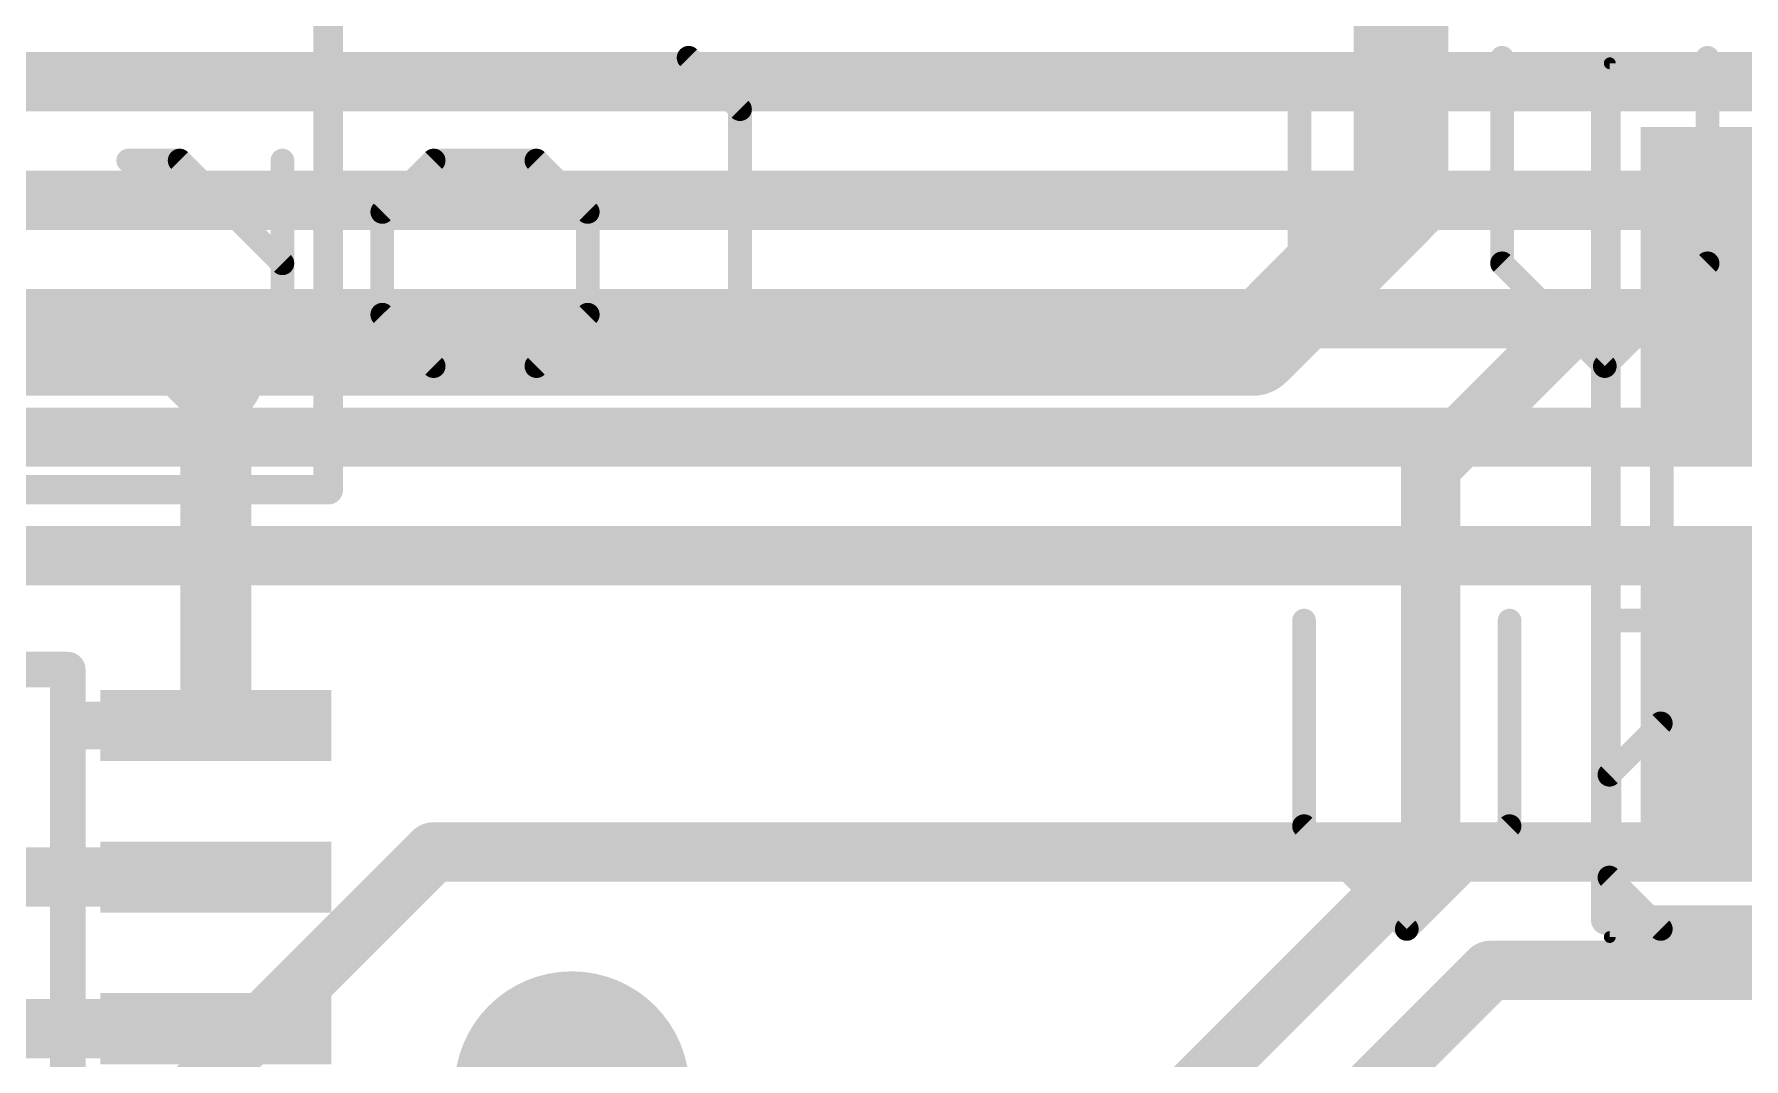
# Model space of a CAD drawing. Extents: x -31.2 to 31.8, y -0.1 to 26.1.
# Drawn here: x 2.14 to 9.47, y 15.75 to 20.14 of the extents above; entities that cross this region are included whole.
import ezdxf

# ---------------------------------------------------------------- set-up
doc = ezdxf.new("R2010")
doc.units = 0
for name, color, linetype in [('1', 12, 'CONTINUOUS'), ('16', 132, 'CONTINUOUS'), ('18', 110, 'CONTINUOUS'), ('21', 40, 'CONTINUOUS'), ('22', 40, 'CONTINUOUS'), ('39', 12, 'CONTINUOUS'), ('51', 253, 'CONTINUOUS')]:
    doc.layers.add(name, color=color, linetype=linetype)

# ---------------------------------------------------------------- blocks, each defined once
blk = doc.blocks.new('RECT')
blk.add_solid([(-0.5, -0.5), (0.5, -0.5), (-0.5, 0.5), (0.5, 0.5)])
blk = doc.blocks.new('ROUNDV')
at = {"const_width": 0.5}
blk.add_lwpolyline([(0, -0.25, 1), (0, 0.25, 1), (0, -0.25)], format="xyb", dxfattribs=at)

msp = doc.modelspace()

# ---------------------------------------------------------------- linework, layer by layer
at = {"layer": '1'}
for points, const_width in [([(8.001, 19.431), (8.001, 23.495)], 0.4064), ([(7.366, 18.796), (8.001, 19.431)], 0.4064), ([(-7.112, 18.796), (2.794, 18.796)], 0.4064), ([(2.794, 18.796), (7.366, 18.796)], 0.4064), ([(2.794, 18.796), (2.9178, 18.6722)], 0.4064), ([(8.128, 18.288), (8.763, 18.923)], 0.254), ([(8.763, 18.923), (9.607, 18.923)], 0.254), ([(2.9178, 18.6722), (2.9178, 17.179)], 0.3048), ([(8.128, 16.637), (8.128, 18.288)], 0.254), ([(6.07, 14.579), (8.128, 16.637)], 0.254), ([(1.035, 16.529), (2.9178, 16.529)], 0.254), ([(5.532, 13.279), (8.382, 16.129)], 0.254), ([(8.382, 16.129), (13.208, 16.129)], 0.254), ([(1.147, 15.879), (2.9178, 15.879)], 0.254)]:
    msp.add_lwpolyline(points, dxfattribs=dict(at, const_width=const_width))
for points, const_width in [([(8.0728, 19.3592, 1), (7.9292, 19.5028)], 0.2032), ([(7.8994, 19.431, 1), (8.1026, 19.431)], 0.2032), ([(2.794, 18.8976, 1), (2.794, 18.6944)], 0.2032), ([(2.8658, 18.8678, 1), (2.7222, 18.7242)], 0.2032), ([(2.794, 18.6944, 1), (2.794, 18.8976)], 0.2032), ([(7.366, 18.6944, 1), (7.366, 18.8976)], 0.2032), ([(8.763, 18.9865, 1), (8.763, 18.8595)], 0.127), ([(8.8079, 18.8781, 1), (8.7181, 18.9679)], 0.127), ([(7.2942, 18.8678, 1), (7.4378, 18.7242)], 0.2032), ([(2.846, 18.6004, 1), (2.9896, 18.744)], 0.2032), ([(2.994, 18.6722, 1), (2.8416, 18.6722)], 0.1524), ([(8.1915, 18.288, 1), (8.0645, 18.288)], 0.127), ([(8.0831, 18.3329, 1), (8.1729, 18.2431)], 0.127), ([(2.8416, 17.179, 1), (2.994, 17.179)], 0.1524), ([(8.1729, 16.5921, 1), (8.0831, 16.6819)], 0.127), ([(2.9178, 16.4655, 1), (2.9178, 16.5925)], 0.127), ([(8.0645, 16.637, 1), (8.1915, 16.637)], 0.127), ([(8.382, 16.1925, 1), (8.382, 16.0655)], 0.127), ([(8.4269, 16.0841, 1), (8.3371, 16.1739)], 0.127), ([(2.9178, 15.8155, 1), (2.9178, 15.9425)], 0.127)]:
    msp.add_lwpolyline(points, format="xyb", dxfattribs=dict(at, const_width=const_width))
at = {"layer": '16', "const_width": 0.254}
for points in [[(-7.493, 19.939), (10.795, 19.939)], [(-6.731, 19.431), (13.081, 19.431)], [(-5.969, 18.923), (15.748, 18.923)], [(-4.445, 18.415), (18.288, 18.415)], [(0.254, 17.907), (20.574, 17.907)], [(1.143, 13.929), (3.851, 16.637)], [(3.851, 16.637), (29.21, 16.637)]]:
    msp.add_lwpolyline(points, dxfattribs=at)
at = {"layer": '16', "const_width": 0.127}
for points in [[(3.851, 16.7005, 1), (3.851, 16.5735)], [(3.8959, 16.5921, 1), (3.8061, 16.6819)]]:
    msp.add_lwpolyline(points, format="xyb", dxfattribs=at)
at = {"layer": '21'}
for points, const_width in [([(3.4, 18.19), (3.4, 23.79)], 0.127), ([(8.879, 19.945), (10.679, 19.945)], 0.127), ([(8.879, 16.345), (8.879, 19.945)], 0.127), ([(-3.6, 18.19), (3.4, 18.19)], 0.127), ([(-2.2828, 17.4186), (2.2828, 17.4186)], 0.1524), ([(10.679, 16.345), (8.879, 16.345)], 0.127)]:
    msp.add_lwpolyline(points, dxfattribs=dict(at, const_width=const_width))
for points, const_width in [([(8.9108, 19.945, 1), (8.8472, 19.945)], 0.0635), ([(8.879, 19.9767, 1), (8.879, 19.9133)], 0.0635), ([(3.3683, 18.19, 1), (3.4318, 18.19)], 0.0635), ([(3.4, 18.1583, 1), (3.4, 18.2218)], 0.0635), ([(2.2828, 17.3805, 1), (2.2828, 17.4567)], 0.0762), ([(8.879, 16.3768, 1), (8.879, 16.3133)], 0.0635), ([(8.8472, 16.345, 1), (8.9108, 16.345)], 0.0635)]:
    msp.add_lwpolyline(points, format="xyb", dxfattribs=dict(at, const_width=const_width))
at = {"layer": '22', "const_width": 0.1016}
for points in [[(5.1658, 19.8214), (4.9455, 20.0417)], [(8.434, 19.1604), (8.434, 20.0417)], [(9.3153, 20.0417), (9.3153, 19.1604)], [(5.1658, 18.7198), (5.1658, 19.8214)], [(7.5649, 19.8214), (7.5649, 18.9401)], [(2.7626, 19.6011), (2.5423, 19.6011)], [(3.2033, 19.1604), (2.7626, 19.6011)], [(3.2033, 18.7198), (3.2033, 19.6011)], [(3.6317, 19.3808), (3.852, 19.6011)], [(3.852, 19.6011), (4.2927, 19.6011)], [(4.2927, 19.6011), (4.513, 19.3808)], [(3.6317, 18.9401), (3.6317, 19.3808)], [(4.513, 19.3808), (4.513, 18.9401)], [(5.3861, 19.3808), (4.9455, 19.3808)], [(8.0056, 19.3808), (7.1243, 19.3808)], [(8.8747, 18.7198), (8.434, 19.1604)], [(9.3153, 19.1604), (8.8747, 18.7198)], [(3.852, 18.7198), (3.6317, 18.9401)], [(4.513, 18.9401), (4.2927, 18.7198)], [(4.2927, 18.7198), (3.852, 18.7198)], [(7.5847, 16.7474), (7.5847, 17.6287)], [(8.466, 17.6287), (8.466, 16.7474)], [(8.8945, 17.6287), (9.7758, 17.6287)], [(9.1148, 17.1881), (8.8945, 16.9678)], [(9.3351, 17.1881), (9.1148, 17.1881)], [(9.7758, 16.9678), (9.3351, 17.1881)], [(8.8945, 16.9678), (8.8945, 16.5271)], [(8.0254, 16.3068), (7.5847, 16.7474)], [(8.466, 16.7474), (8.0254, 16.3068)], [(8.8945, 16.5271), (9.1148, 16.3068)], [(9.1148, 16.3068), (9.5554, 16.3068)]]:
    msp.add_lwpolyline(points, dxfattribs=at)
at = {"layer": '22', "const_width": 0.0508}
for points in [[(4.9634, 20.0597, 1), (4.9275, 20.0238)], [(8.4594, 20.0417, 1), (8.4086, 20.0417)], [(9.3407, 20.0417, 1), (9.2899, 20.0417)], [(5.1912, 19.8214, 1), (5.1404, 19.8214)], [(7.5903, 19.8214, 1), (7.5395, 19.8214)], [(5.1478, 19.8034, 1), (5.1838, 19.8394)], [(2.5423, 19.6265, 1), (2.5423, 19.5757)], [(2.7806, 19.619, 1), (2.7446, 19.5831)], [(2.7626, 19.5757, 1), (2.7626, 19.6265)], [(3.2287, 19.6011, 1), (3.1779, 19.6011)], [(3.852, 19.6265, 1), (3.852, 19.5757)], [(3.87, 19.5831, 1), (3.8341, 19.619)], [(4.3106, 19.619, 1), (4.2747, 19.5831)], [(4.2927, 19.5757, 1), (4.2927, 19.6265)], [(3.6571, 19.3808, 1), (3.6063, 19.3808)], [(4.5384, 19.3808, 1), (4.4876, 19.3808)], [(4.9455, 19.4062, 1), (4.9455, 19.3554)], [(5.3861, 19.3554, 1), (5.3861, 19.4062)], [(7.1243, 19.4062, 1), (7.1243, 19.3554)], [(8.0056, 19.3554, 1), (8.0056, 19.4062)], [(3.6137, 19.3987, 1), (3.6497, 19.3628)], [(4.495, 19.3628, 1), (4.5309, 19.3987)], [(8.452, 19.1784, 1), (8.4161, 19.1425)], [(9.3333, 19.1425, 1), (9.2973, 19.1784)], [(3.1853, 19.1425, 1), (3.2212, 19.1784)], [(8.4086, 19.1604, 1), (8.4594, 19.1604)], [(9.2899, 19.1604, 1), (9.3407, 19.1604)], [(3.6497, 18.9581, 1), (3.6137, 18.9222)], [(4.5309, 18.9222, 1), (4.495, 18.9581)], [(3.6063, 18.9401, 1), (3.6571, 18.9401)], [(4.4876, 18.9401, 1), (4.5384, 18.9401)], [(7.5395, 18.9401, 1), (7.5903, 18.9401)], [(3.852, 18.7452, 1), (3.852, 18.6944)], [(4.2927, 18.6944, 1), (4.2927, 18.7452)], [(3.1779, 18.7198, 1), (3.2287, 18.7198)], [(3.8341, 18.7018, 1), (3.87, 18.7378)], [(4.2747, 18.7378, 1), (4.3106, 18.7018)], [(5.1404, 18.7198, 1), (5.1912, 18.7198)], [(8.8567, 18.7378, 1), (8.8926, 18.7018)], [(8.8567, 18.7018, 1), (8.8926, 18.7378)], [(7.6101, 17.6287, 1), (7.5593, 17.6287)], [(8.4914, 17.6287, 1), (8.4406, 17.6287)], [(8.8945, 17.6541, 1), (8.8945, 17.6033)], [(9.1148, 17.2135, 1), (9.1148, 17.1627)], [(9.1327, 17.1701, 1), (9.0968, 17.206)], [(9.3465, 17.2108, 1), (9.3238, 17.1654)], [(9.3351, 17.1627, 1), (9.3351, 17.2135)], [(8.9199, 16.9678, 1), (8.8691, 16.9678)], [(8.8765, 16.9857, 1), (8.9124, 16.9498)], [(7.6027, 16.7654, 1), (7.5668, 16.7295)], [(8.484, 16.7295, 1), (8.4481, 16.7654)], [(7.5593, 16.7474, 1), (7.6101, 16.7474)], [(8.4406, 16.7474, 1), (8.4914, 16.7474)], [(8.9124, 16.5451, 1), (8.8765, 16.5092)], [(8.8691, 16.5271, 1), (8.9199, 16.5271)], [(8.0074, 16.3248, 1), (8.0433, 16.2888)], [(8.0074, 16.2888, 1), (8.0433, 16.3248)], [(9.1148, 16.3322, 1), (9.1148, 16.2814)], [(9.0968, 16.2888, 1), (9.1327, 16.3248)]]:
    msp.add_lwpolyline(points, format="xyb", dxfattribs=at)
at = {"layer": '39', "const_width": 0.0508}
for points in [[(8.896, 16.272), (8.896, 20.018)], [(8.896, 20.018), (10.662, 20.018)], [(10.662, 16.272), (8.896, 16.272)]]:
    msp.add_lwpolyline(points, dxfattribs=at)
at = {"layer": '39', "const_width": 0.0254}
for points in [[(8.9087, 20.018, 1), (8.8833, 20.018)], [(8.896, 20.0307, 1), (8.896, 20.0053)], [(8.896, 16.2847, 1), (8.896, 16.2593)], [(8.8833, 16.272, 1), (8.9087, 16.272)]]:
    msp.add_lwpolyline(points, format="xyb", dxfattribs=at)
at = {"layer": '51'}
for points, const_width in [([(9.119, 17.764), (9.119, 18.526)], 0.1016), ([(2.2828, 8.4894), (2.2828, 17.4186)], 0.1524)]:
    msp.add_lwpolyline(points, dxfattribs=dict(at, const_width=const_width))
for points, const_width in [([(9.1444, 18.526, 1), (9.0936, 18.526)], 0.0508), ([(9.0936, 17.764, 1), (9.1444, 17.764)], 0.0508), ([(2.3209, 17.4186, 1), (2.2447, 17.4186)], 0.0762)]:
    msp.add_lwpolyline(points, format="xyb", dxfattribs=dict(at, const_width=const_width))

# ---------------------------------------------------------------- block references
at = {"layer": '1'}
for p, xscale, yscale, rotation in [((9.779, 19.095), 1.3, 1.5, 90), ((9.779, 17.195), 1.3, 1.5, 90), ((2.9178, 17.179), 0.3048, 0.9906, 270), ((2.9178, 16.529), 0.3048, 0.9906, 270), ((2.9178, 15.879), 0.3048, 0.9906, 270)]:
    msp.add_blockref('RECT', p, dxfattribs=dict(at, xscale=xscale, yscale=yscale, rotation=rotation))
at = {"layer": '18', "xscale": 1.008, "yscale": 1.008}
msp.add_blockref('ROUNDV', (4.445, 15.621), dxfattribs=at)
msp.add_blockref('ROUNDV', (4.445, 15.621), dxfattribs=at)
at = {"layer": '51'}
for p, xscale, yscale, rotation in [((9.7779, 18.8757), 0.7501, 1.4501, 90), ((9.7779, 17.4278), 0.7501, 1.4501, 90), ((2.7019, 17.179), 0.2032, 0.8382, 270), ((2.7019, 16.529), 0.2032, 0.8382, 270), ((2.7019, 15.879), 0.2032, 0.8382, 270)]:
    msp.add_blockref('RECT', p, dxfattribs=dict(at, xscale=xscale, yscale=yscale, rotation=rotation))

doc.saveas('drawing.dxf')
